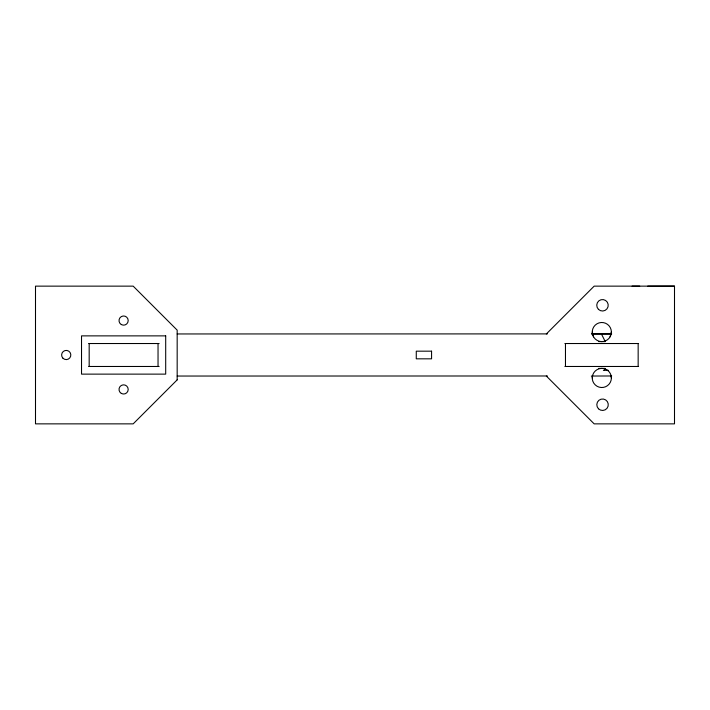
<?xml version="1.0" encoding="UTF-8"?>
<svg xmlns="http://www.w3.org/2000/svg" width="710" height="710" viewBox="0 0 710 710"><rect width="100%" height="100%" fill="white"/><g stroke="black" fill="none" stroke-linecap="round" stroke-linejoin="round"><path stroke-width="1.06" d="M611.381 332.049A9.567 9.567 0 0 1 597.03 340.33A9.567 9.567 0 0 1 597.03 323.769A9.567 9.567 0 0 1 611.381 332.049L610.094 336.833M592.246 377.951L592.575 375.483M604.299 370.3L605.248 368.392L598.645 368.392M546.345 333.957L594.163 286.139L674.5 286.139L674.5 423.861L594.163 423.861L546.345 376.043M647.76 286.157L674.5 286.139M591.75 333.895L611.683 333.895M177.189 333.957L547.428 333.895M591.59 333.957L611.141 333.957M598.645 341.608L605.248 341.608L601.423 333.957M88.75 343.525L159.146 343.525M564.894 343.525L638.583 343.525M88.75 366.475L159.146 366.475M564.894 366.475L638.583 366.475M603.385 370.3L608.355 370.3M177.189 376.043L547.428 375.98M591.315 376.043L611.683 375.972M632.077 286.139L639.728 286.157M593.533 336.833L592.246 332.049M611.053 375.483L611.381 377.951A9.567 9.567 0 0 1 597.03 386.24A9.567 9.567 0 0 1 597.03 369.67A9.567 9.567 0 0 1 611.381 377.951M638.157 343.525L638.157 366.475M565.471 343.525L565.471 366.475M158.037 343.525L158.037 366.475M89.176 343.525L89.176 366.475M177.172 379.868L133.178 423.861L35.5 423.861L35.5 286.139L133.178 286.139L177.172 330.132L177.172 379.868M165.696 335.874L81.526 335.874L81.526 374.126L165.696 374.126L165.696 335.874M431.573 351.175L416.273 351.175L416.273 358.825L431.573 358.825L431.573 351.175M121.312 324.55A4.588 4.588 0 0 0 128.199 320.574A4.588 4.588 0 0 0 121.312 316.598A4.588 4.588 0 0 0 121.312 324.55M121.312 393.411A4.588 4.588 0 0 0 128.199 389.435A4.588 4.588 0 0 0 121.312 385.459A4.588 4.588 0 0 0 121.312 393.411M62.977 358.248A4.588 4.588 0 0 0 70.663 356.189A4.588 4.588 0 0 0 65.036 350.562A4.588 4.588 0 0 0 62.977 358.248M598.486 408.791A5.742 5.742 0 0 0 608.088 406.218A5.742 5.742 0 0 0 601.059 399.189A5.742 5.742 0 0 0 598.486 408.791M598.432 309.347A5.742 5.742 0 0 0 608.035 306.764A5.742 5.742 0 0 0 600.997 299.744A5.742 5.742 0 0 0 598.432 309.347"/></g></svg>
